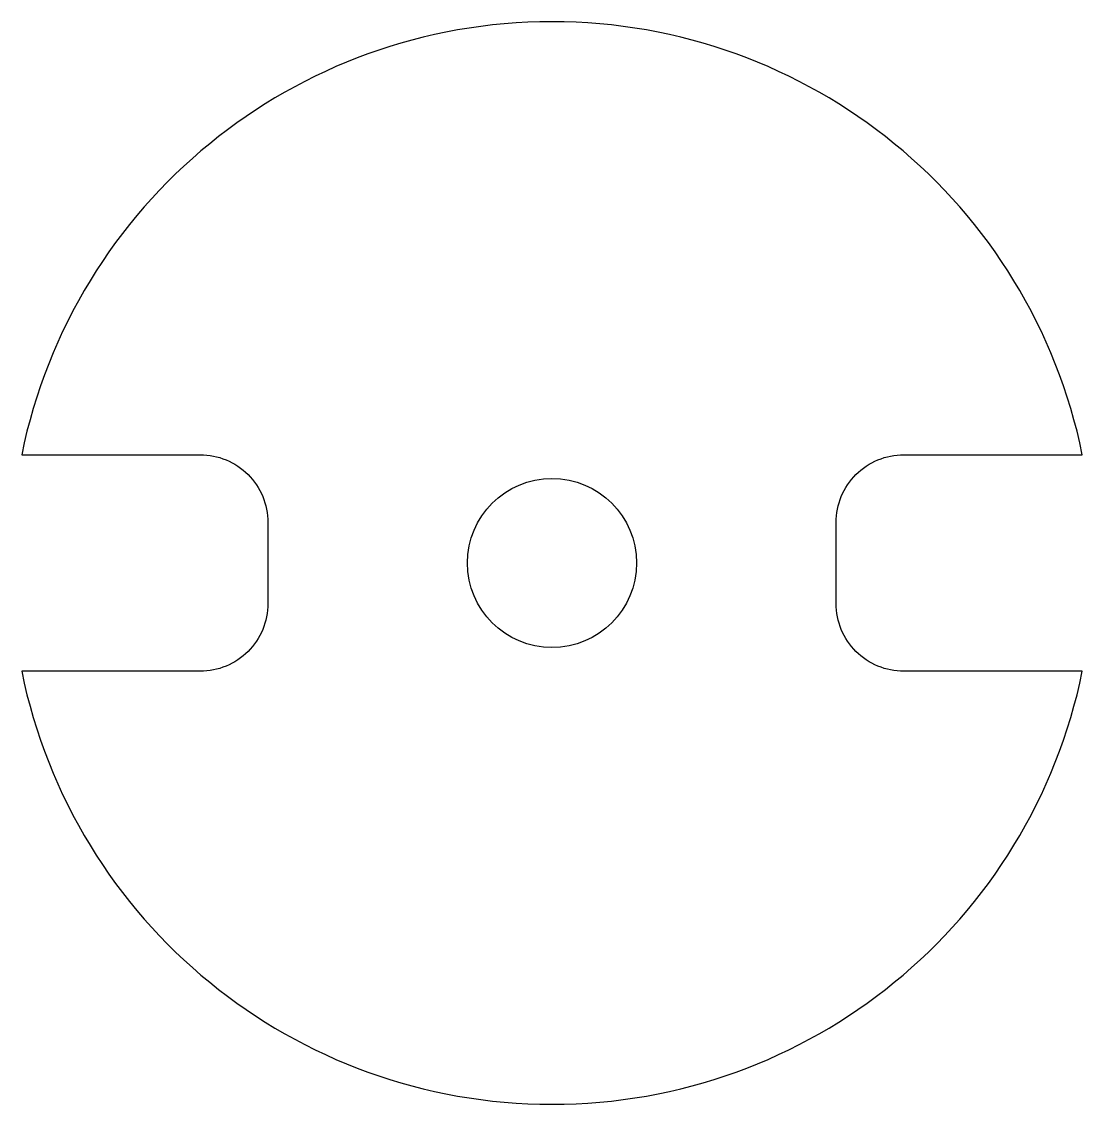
# Model space of a CAD drawing. Header units: millimetres. Extents: x -7.8 to 7.8, y -8 to 8.
import ezdxf

# ---------------------------------------------------------------- set-up
doc = ezdxf.new("R2010")
doc.units = ezdxf.units.MM
doc.layers.get('0').update_dxf_attribs({"linetype": 'CONTINUOUS'})

msp = doc.modelspace()

# ---------------------------------------------------------------- linework, layer by layer
msp.add_lwpolyline([(5.2, 1.6), (7.838, 1.6, 0.816497), (-7.838, 1.6), (-5.2, 1.6, -0.414214), (-4.2, 0.6), (-4.2, -0.6, -0.414214), (-5.2, -1.6), (-7.838, -1.6, 0.816497), (7.838, -1.6), (5.2, -1.6, -0.414214), (4.2, -0.6), (4.2, 0.6, -0.414214)], format="xyb", close=True)
msp.add_circle((0, 0), 1.25)

doc.saveas('drawing.dxf')
